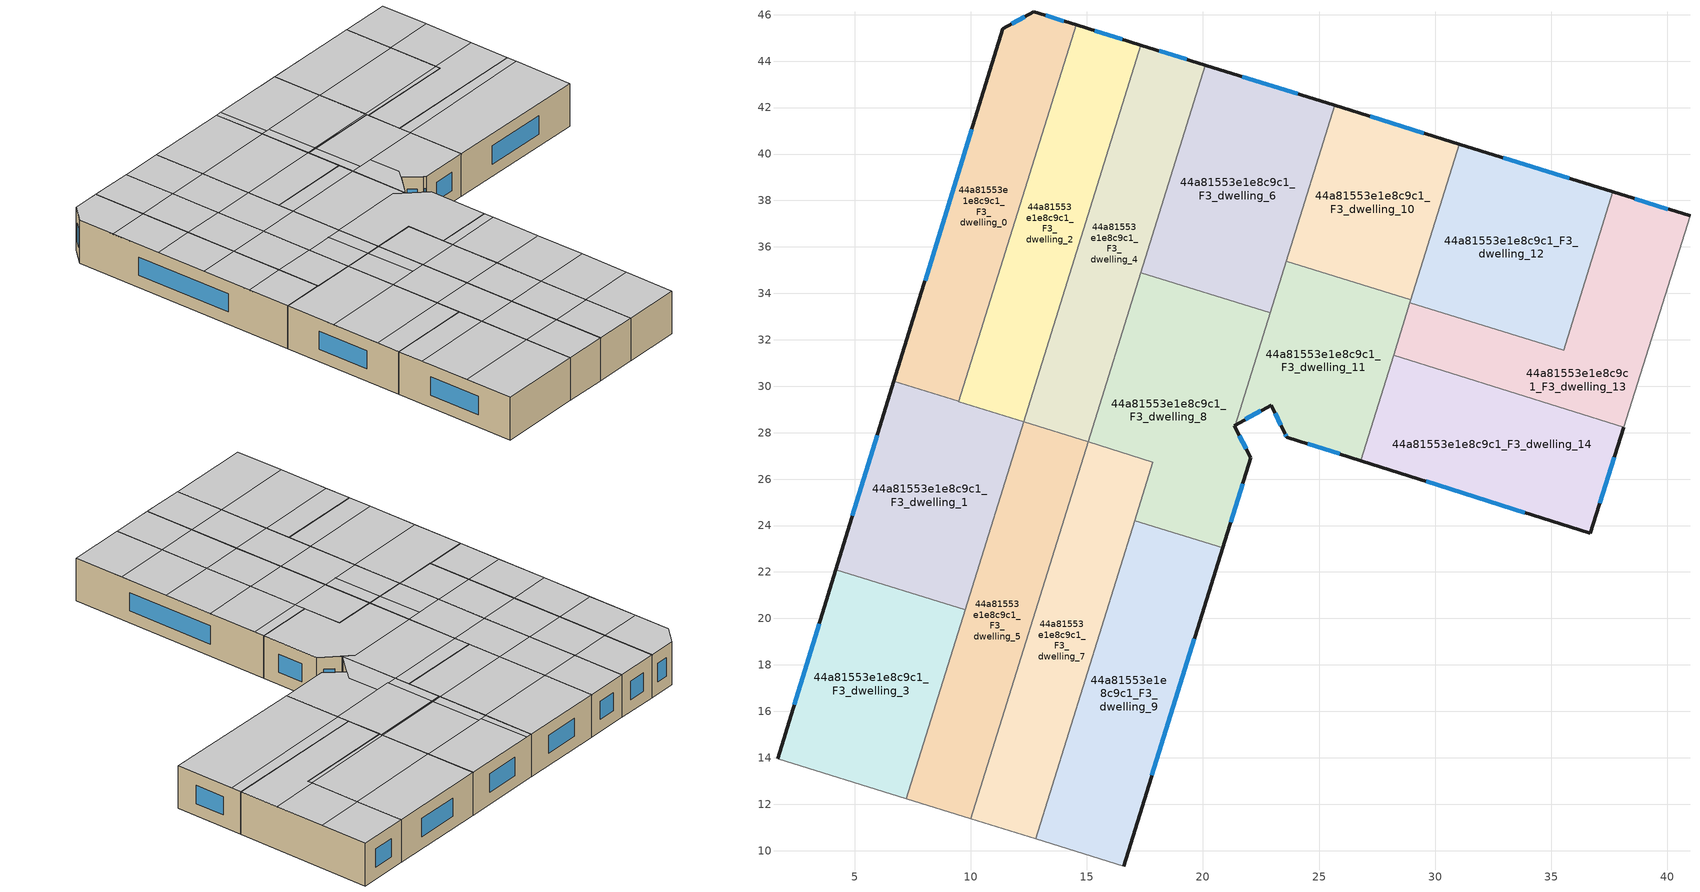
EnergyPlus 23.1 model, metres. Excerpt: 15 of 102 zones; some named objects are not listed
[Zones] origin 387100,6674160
44a81553e1e8c9c1_F3_dwelling_0
 floor to 44a81553e1e8c9c1_F2_dwelling_0 (EU_floor_Construction): 14.54,45.56 9.49,29.34 6.69,30.21 11.38,45.39 12.71,46.13 z9
 wall outside (EU_wall_Construction): 14.54,45.56 12.71,46.13 11.38,45.39 6.69,30.21 z9:12
 wall to 44a81553e1e8c9c1_F3_dwelling_1 (EU_wall_Construction): 6.69,30.21 9.49,29.34 z9:12
 wall to 44a81553e1e8c9c1_F3_dwelling_2 (EU_wall_Construction): 9.49,29.34 14.54,45.56 z9:12
 window (EU_Window_Construction): 14.02,45.72 13.23,45.97 / 10.04,41.06 8.03,34.55 / 12.33,45.92 11.76,45.6 z9.86:11.14
 ceiling to 44a81553e1e8c9c1_F4_dwelling_5 (EU_floor_Construction): 11.41,35.49 12.44,38.8 9.61,39.65 8.58,36.34 z12
 ceiling to 44a81553e1e8c9c1_F4_dwelling_3 (EU_floor_Construction): 12.44,38.8 13.47,42.11 10.63,42.96 9.61,39.65 z12
 ceiling to 44a81553e1e8c9c1_F4_dwelling_9 (EU_floor_Construction): 9.49,29.34 10.37,32.16 7.55,33 6.69,30.21 z12
 ceiling to 44a81553e1e8c9c1_F4_dwelling_7 (EU_floor_Construction): 10.37,32.16 11.41,35.49 8.58,36.34 7.55,33 z12
 ceiling to 44a81553e1e8c9c1_F4_dwelling_1 (EU_floor_Construction): 13.47,42.11 14.54,45.56 12.71,46.13 11.38,45.39 10.63,42.96 z12
44a81553e1e8c9c1_F3_dwelling_1
 floor to 44a81553e1e8c9c1_F2_dwelling_1 (EU_floor_Construction): 12.27,28.46 9.76,20.37 4.19,22.1 6.69,30.21 9.49,29.34 9.49,29.33 z9
 wall outside (EU_wall_Construction): 6.69,30.21 4.19,22.1 z9:12
 wall to 44a81553e1e8c9c1_F3_dwelling_2 (EU_wall_Construction): 12.27,28.46 9.49,29.33 9.49,29.34 z9:12
 wall to 44a81553e1e8c9c1_F3_dwelling_3 (EU_wall_Construction): 4.19,22.1 9.76,20.37 z9:12
 wall to 44a81553e1e8c9c1_F3_dwelling_5 (EU_wall_Construction): 9.76,20.37 12.27,28.46 z9:12
 window (EU_Window_Construction): 5.98,27.9 4.91,24.42 z9.86:11.14
 ceiling to 44a81553e1e8c9c1_F4_dwelling_9 (EU_floor_Construction): 11.25,25.19 12.27,28.46 9.49,29.33 9.49,29.34 6.69,30.21 5.66,26.87 z12
 ceiling to 44a81553e1e8c9c1_F4_dwelling_10 (EU_floor_Construction): 10.25,21.95 11.25,25.19 5.66,26.87 4.66,23.62 z12
 ceiling adiabatic (EU_roof_Construction): 9.76,20.37 10.25,21.95 4.66,23.62 4.19,22.1 z12
44a81553e1e8c9c1_F3_dwelling_10
 floor to 44a81553e1e8c9c1_F2_dwelling_10 (EU_floor_Construction): 31.04,40.43 28.95,33.72 23.59,35.39 25.67,42.1 z9
 wall outside (EU_wall_Construction): 31.04,40.43 25.67,42.1 z9:12
 wall to 44a81553e1e8c9c1_F3_dwelling_11 (EU_wall_Construction): 23.59,35.39 28.95,33.72 z9:12
 wall to 44a81553e1e8c9c1_F3_dwelling_12 (EU_wall_Construction): 28.95,33.72 31.04,40.43 z9:12
 wall to 44a81553e1e8c9c1_F3_dwelling_6 (EU_wall_Construction): 25.67,42.1 23.59,35.39 z9:12
 window (EU_Window_Construction): 29.51,40.9 27.21,41.62 z9.86:11.14
 ceiling to 44a81553e1e8c9c1_F4_dwelling_2 (EU_floor_Construction): 28.99,33.84 30.02,37.15 25.29,38.57 24.29,35.25 z12
 ceiling to 44a81553e1e8c9c1_F4_dwelling_0 (EU_floor_Construction): 30.02,37.15 31.04,40.43 26.06,41.97 25.06,38.64 z12
 ceiling to 44a81553e1e8c9c1_F4_dwelling_3 (EU_floor_Construction): 24.29,35.25 25.29,38.57 24.64,38.76 23.61,35.45 z12
 ceiling to 44a81553e1e8c9c1_F4_dwelling_1 (EU_floor_Construction): 25.06,38.64 26.06,41.97 25.67,42.1 24.64,38.76 z12
 ceiling to 44a81553e1e8c9c1_F4_dwelling_4 (EU_floor_Construction): 28.95,33.72 28.99,33.84 24.26,35.26 24.23,35.19 z12
 ceiling to 44a81553e1e8c9c1_F4_dwelling_5 (EU_floor_Construction): 24.23,35.19 24.26,35.26 23.61,35.45 23.59,35.39 z12
44a81553e1e8c9c1_F3_dwelling_11
 floor to 44a81553e1e8c9c1_F2_dwelling_11 (EU_floor_Construction): 28.95,33.72 26.8,26.79 23.61,27.81 23.53,27.98 22.94,29.19 21.39,28.33 23.59,35.39 z9
 wall outside (EU_wall_Construction): 21.39,28.33 22.94,29.19 23.53,27.98 23.61,27.81 26.8,26.79 z9:12
 wall to 44a81553e1e8c9c1_F3_dwelling_14 (EU_wall_Construction): 26.8,26.79 28.21,31.33 z9:12
 wall to 44a81553e1e8c9c1_F3_dwelling_8 (EU_wall_Construction): 22.89,33.16 21.39,28.33 z9:12
 wall to 44a81553e1e8c9c1_F3_dwelling_13 (EU_wall_Construction): 28.21,31.33 28.91,33.6 z9:12
 wall to 44a81553e1e8c9c1_F3_dwelling_6 (EU_wall_Construction): 23.59,35.39 22.89,33.16 z9:12
 wall to 44a81553e1e8c9c1_F3_dwelling_12 (EU_wall_Construction): 28.91,33.6 28.95,33.72 z9:12
 window (EU_Window_Construction): 24.52,27.52 25.89,27.08 / 23.55,27.93 23.59,27.86 / 23.11,28.84 23.36,28.33 / 21.83,28.57 22.5,28.94 z9.86:11.14
 ceiling adiabatic (EU_roof_Construction): 27.96,30.53 28.95,33.72 24.23,35.19 23.26,31.94 z12; 23.26,31.94 24.23,35.19 23.59,35.39 22.58,32.14 z12
 ceiling to 44a81553e1e8c9c1_F4_dwelling_6 (EU_floor_Construction): 26.8,26.8 27.96,30.53 24.21,31.65 23.58,29.55 22.94,29.19 23.53,27.98 23.61,27.81 z12
 ceiling to 44a81553e1e8c9c1_F4_dwelling_7 (EU_floor_Construction): 23.58,29.55 24.21,31.65 22.58,32.14 21.39,28.33 z12
44a81553e1e8c9c1_F3_dwelling_12
 floor to 44a81553e1e8c9c1_F2_dwelling_12 (EU_floor_Construction): 37.66,38.37 35.53,31.54 28.91,33.6 31.04,40.43 z9
 wall outside (EU_wall_Construction): 37.66,38.37 31.04,40.43 z9:12
 wall to 44a81553e1e8c9c1_F3_dwelling_13 (EU_wall_Construction): 28.91,33.6 35.53,31.54 37.66,38.37 z9:12
 window (EU_Window_Construction): 35.77,38.96 32.93,39.84 z9.86:11.14
 ceiling to 44a81553e1e8c9c1_F4_dwelling_0 (EU_floor_Construction): 36.66,35.16 37.66,38.37 31.04,40.43 30.02,37.15 z12
 ceiling to 44a81553e1e8c9c1_F4_dwelling_2 (EU_floor_Construction): 35.63,31.85 36.66,35.16 30.02,37.15 28.99,33.84 z12
 ceiling to 44a81553e1e8c9c1_F4_dwelling_4 (EU_floor_Construction): 35.53,31.54 35.63,31.85 28.99,33.84 28.91,33.6 z12
44a81553e1e8c9c1_F3_dwelling_13
 floor to 44a81553e1e8c9c1_F2_dwelling_13 (EU_floor_Construction): 40.97,37.34 38.12,28.24 28.21,31.33 28.91,33.6 35.53,31.54 37.66,38.37 z9
 wall outside (EU_wall_Construction): 40.97,37.34 37.66,38.37 z9:12
 wall adiabatic (EU_wall_Construction): 38.12,28.24 40.97,37.34 z9:12
 wall to 44a81553e1e8c9c1_F3_dwelling_14 (EU_wall_Construction): 28.21,31.33 38.12,28.24 z9:12
 window (EU_Window_Construction): 40.03,37.63 38.6,38.07 z9.86:11.14
 ceiling to 44a81553e1e8c9c1_F4_dwelling_4 (EU_floor_Construction): 38.12,28.24 38.94,30.86 35.63,31.85 35.53,31.54 28.91,33.6 28.21,31.33 z12
 ceiling to 44a81553e1e8c9c1_F4_dwelling_2 (EU_floor_Construction): 38.94,30.86 39.98,34.17 36.66,35.16 35.63,31.85 z12
 ceiling to 44a81553e1e8c9c1_F4_dwelling_0 (EU_floor_Construction): 39.98,34.17 40.97,37.34 37.66,38.37 36.66,35.16 z12
44a81553e1e8c9c1_F3_dwelling_14
 floor to 44a81553e1e8c9c1_F2_dwelling_14 (EU_floor_Construction): 38.12,28.24 36.68,23.66 26.8,26.79 28.21,31.33 z9
 wall outside (EU_wall_Construction): 26.8,26.79 36.68,23.66 38.12,28.24 z9:12
 window (EU_Window_Construction): 37.1,24.97 37.71,26.93 / 29.62,25.9 33.86,24.55 z9.86:11.14
 ceiling to 44a81553e1e8c9c1_F4_dwelling_6 (EU_floor_Construction): 36.68,23.66 37.91,27.55 27.96,30.53 26.8,26.8 z12
 ceiling to 44a81553e1e8c9c1_F4_dwelling_4 (EU_floor_Construction): 37.91,27.55 38.12,28.24 28.21,31.33 27.96,30.53 z12
44a81553e1e8c9c1_F3_dwelling_2
 floor to 44a81553e1e8c9c1_F2_dwelling_2 (EU_floor_Construction): 17.32,44.69 12.27,28.46 9.49,29.33 14.54,45.56 z9
 wall outside (EU_wall_Construction): 17.32,44.69 14.54,45.56 z9:12
 wall to 44a81553e1e8c9c1_F3_dwelling_4 (EU_wall_Construction): 12.27,28.46 17.32,44.69 z9:12
 window (EU_Window_Construction): 16.53,44.94 15.33,45.31 z9.86:11.14
 ceiling to 44a81553e1e8c9c1_F4_dwelling_5 (EU_floor_Construction): 14.2,34.65 15.23,37.97 12.44,38.8 11.41,35.49 z12
 ceiling to 44a81553e1e8c9c1_F4_dwelling_9 (EU_floor_Construction): 12.27,28.46 13.16,31.32 10.37,32.16 9.49,29.33 z12
 ceiling to 44a81553e1e8c9c1_F4_dwelling_3 (EU_floor_Construction): 15.23,37.97 16.26,41.27 13.47,42.11 12.44,38.8 z12
 ceiling adiabatic (EU_roof_Construction): 16.26,41.27 17.32,44.69 14.54,45.56 13.47,42.11 z12
 ceiling to 44a81553e1e8c9c1_F4_dwelling_7 (EU_floor_Construction): 13.16,31.32 14.2,34.65 11.41,35.49 10.37,32.16 z12
44a81553e1e8c9c1_F3_dwelling_3
 floor to 44a81553e1e8c9c1_F2_dwelling_3 (EU_floor_Construction): 9.76,20.37 7.23,12.24 1.68,13.96 4.19,22.1 z9
 wall outside (EU_wall_Construction): 4.19,22.1 1.68,13.96 z9:12
 wall adiabatic (EU_wall_Construction): 1.68,13.96 7.23,12.24 z9:12
 wall to 44a81553e1e8c9c1_F3_dwelling_5 (EU_wall_Construction): 7.23,12.24 9.75,20.37 z9:12
 window (EU_Window_Construction): 3.47,19.77 2.4,16.29 z9.86:11.14
 ceiling to 44a81553e1e8c9c1_F4_dwelling_12 (EU_floor_Construction): 8.23,15.46 9.24,18.71 3.66,20.38 2.66,17.13 z12
 ceiling adiabatic (EU_roof_Construction): 7.23,12.24 8.23,15.46 2.66,17.13 1.68,13.96 z12; 9.24,18.71 9.76,20.37 4.19,22.1 3.66,20.38 z12
44a81553e1e8c9c1_F3_dwelling_4
 floor to 44a81553e1e8c9c1_F2_dwelling_4 (EU_floor_Construction): 20.11,43.83 15.06,27.6 12.27,28.46 17.32,44.69 z9
 wall outside (EU_wall_Construction): 20.11,43.83 17.32,44.69 z9:12
 wall to 44a81553e1e8c9c1_F3_dwelling_5 (EU_wall_Construction): 12.27,28.46 15.06,27.6 z9:12
 wall to 44a81553e1e8c9c1_F3_dwelling_6 (EU_wall_Construction): 17.33,34.89 20.11,43.83 z9:12
 wall to 44a81553e1e8c9c1_F3_dwelling_8 (EU_wall_Construction): 15.06,27.6 17.32,34.89 z9:12
 window (EU_Window_Construction): 19.31,44.08 18.12,44.45 z9.86:11.14
 ceiling to 44a81553e1e8c9c1_F4_dwelling_1 (EU_floor_Construction): 19.05,40.44 20.11,43.83 17.32,44.69 16.26,41.27 z12
 ceiling to 44a81553e1e8c9c1_F4_dwelling_7 (EU_floor_Construction): 15.96,30.49 16.99,33.82 14.2,34.65 13.16,31.32 z12
 ceiling to 44a81553e1e8c9c1_F4_dwelling_9 (EU_floor_Construction): 14.08,27.9 14.95,30.79 13.16,31.32 12.27,28.46 z12
 ceiling to 44a81553e1e8c9c1_F4_dwelling_3 (EU_floor_Construction): 18.02,37.13 19.05,40.44 16.26,41.27 15.23,37.96 z12
 ceiling to 44a81553e1e8c9c1_F4_dwelling_8 (EU_floor_Construction): 15.06,27.6 15.96,30.49 14.95,30.79 14.08,27.9 z12
 ceiling to 44a81553e1e8c9c1_F4_dwelling_5 (EU_floor_Construction): 16.99,33.82 18.02,37.13 15.23,37.97 14.2,34.65 z12
44a81553e1e8c9c1_F3_dwelling_5
 floor to 44a81553e1e8c9c1_F2_dwelling_5 (EU_floor_Construction): 15.06,27.6 10.01,11.37 7.23,12.24 12.27,28.46 z9
 wall to 44a81553e1e8c9c1_F3_dwelling_7 (EU_wall_Construction): 10.01,11.37 15.06,27.6 z9:12
 wall adiabatic (EU_wall_Construction): 7.23,12.24 10.01,11.37 z9:12
 ceiling to 44a81553e1e8c9c1_F4_dwelling_11 (EU_floor_Construction): 12.03,17.87 13.04,21.11 10.25,21.95 9.24,18.71 z12
 ceiling to 44a81553e1e8c9c1_F4_dwelling_12 (EU_floor_Construction): 11.02,14.63 12.03,17.87 9.24,18.71 8.23,15.46 z12
 ceiling to 44a81553e1e8c9c1_F4_dwelling_10 (EU_floor_Construction): 13.04,21.11 14.05,24.35 11.25,25.19 10.25,21.95 z12
 ceiling adiabatic (EU_roof_Construction): 10.01,11.37 11.02,14.63 8.23,15.46 7.23,12.24 z12
 ceiling to 44a81553e1e8c9c1_F4_dwelling_9 (EU_floor_Construction): 13.11,24.63 14.08,27.9 12.27,28.46 11.25,25.19 z12
 ceiling to 44a81553e1e8c9c1_F4_dwelling_8 (EU_floor_Construction): 14.05,24.35 15.06,27.6 14.08,27.9 13.11,24.63 z12
44a81553e1e8c9c1_F3_dwelling_6
 floor to 44a81553e1e8c9c1_F2_dwelling_6 (EU_floor_Construction): 25.67,42.1 22.89,33.16 17.33,34.89 20.11,43.83 z9
 wall outside (EU_wall_Construction): 25.67,42.1 20.11,43.83 z9:12
 wall to 44a81553e1e8c9c1_F3_dwelling_8 (EU_wall_Construction): 17.33,34.89 22.89,33.16 z9:12
 window (EU_Window_Construction): 24.08,42.59 21.7,43.33 z9.86:11.14
 ceiling to 44a81553e1e8c9c1_F4_dwelling_1 (EU_floor_Construction): 24.64,38.76 25.67,42.1 20.11,43.83 19.05,40.44 z12
 ceiling to 44a81553e1e8c9c1_F4_dwelling_3 (EU_floor_Construction): 23.61,35.45 24.64,38.76 19.05,40.44 18.02,37.13 z12
 ceiling adiabatic (EU_roof_Construction): 22.89,33.16 23.61,35.45 18.02,37.13 17.33,34.89 z12
44a81553e1e8c9c1_F3_dwelling_7
 floor to 44a81553e1e8c9c1_F2_dwelling_7 (EU_floor_Construction): 17.84,26.73 12.79,10.5 10.01,11.37 15.06,27.6 z9
 wall to 44a81553e1e8c9c1_F3_dwelling_8 (EU_wall_Construction): 17.06,24.22 17.84,26.73 15.06,27.6 z9:12
 wall adiabatic (EU_wall_Construction): 10.01,11.37 12.79,10.5 z9:12
 wall to 44a81553e1e8c9c1_F3_dwelling_9 (EU_wall_Construction): 12.79,10.5 17.06,24.22 z9:12
 ceiling to 44a81553e1e8c9c1_F4_dwelling_12 (EU_floor_Construction): 13.81,13.79 14.82,17.03 12.03,17.87 11.02,14.63 z12
 ceiling to 44a81553e1e8c9c1_F4_dwelling_11 (EU_floor_Construction): 14.82,17.03 15.83,20.28 13.04,21.11 12.03,17.87 z12
 ceiling adiabatic (EU_roof_Construction): 12.79,10.5 13.81,13.79 11.02,14.63 10.01,11.37 z12
 ceiling to 44a81553e1e8c9c1_F4_dwelling_8 (EU_floor_Construction): 16.84,23.51 17.84,26.73 15.06,27.6 14.05,24.35 z12
 ceiling to 44a81553e1e8c9c1_F4_dwelling_10 (EU_floor_Construction): 15.83,20.28 16.84,23.51 14.05,24.35 13.04,21.11 z12
44a81553e1e8c9c1_F3_dwelling_8
 floor to 44a81553e1e8c9c1_F2_dwelling_8 (EU_floor_Construction): 22.89,33.16 21.39,28.33 21.34,28.3 21.37,28.25 22.07,26.91 20.86,23.04 17.06,24.22 17.84,26.73 15.06,27.6 17.33,34.89 z9
 wall outside (EU_wall_Construction): 20.86,23.04 22.07,26.91 21.37,28.25 21.34,28.3 21.39,28.33 z9:12
 wall to 44a81553e1e8c9c1_F3_dwelling_9 (EU_wall_Construction): 17.06,24.22 20.86,23.04 z9:12
 window (EU_Window_Construction): 21.87,27.3 21.57,27.87 / 21.2,24.14 21.72,25.8 z9.86:11.14
 ceiling to 44a81553e1e8c9c1_F4_dwelling_8 (EU_floor_Construction): 20.86,23.04 22.07,26.91 20.99,28.98 15.96,30.49 15.06,27.6 17.84,26.73 17.06,24.22 z12
 ceiling to 44a81553e1e8c9c1_F4_dwelling_7 (EU_floor_Construction): 21.39,28.33 22.58,32.14 16.99,33.82 15.96,30.49 20.99,28.98 21.34,28.3 z12
 ceiling adiabatic (EU_roof_Construction): 22.58,32.14 22.89,33.16 17.33,34.89 16.99,33.82 z12
44a81553e1e8c9c1_F3_dwelling_9
 floor to 44a81553e1e8c9c1_F2_dwelling_9 (EU_floor_Construction): 20.86,23.04 16.59,9.33 12.79,10.5 17.06,24.22 z9
 wall outside (EU_wall_Construction): 16.59,9.33 20.86,23.04 z9:12
 wall adiabatic (EU_wall_Construction): 12.79,10.5 16.59,9.33 z9:12
 window (EU_Window_Construction): 17.81,13.24 19.64,19.12 z9.86:11.14
 ceiling to 44a81553e1e8c9c1_F4_dwelling_10 (EU_floor_Construction): 19.64,19.13 20.65,22.37 16.84,23.52 15.83,20.28 z12
 ceiling to 44a81553e1e8c9c1_F4_dwelling_8 (EU_floor_Construction): 20.65,22.37 20.86,23.04 17.06,24.22 16.84,23.52 z12
 ceiling to 44a81553e1e8c9c1_F4_dwelling_13 (EU_floor_Construction): 16.59,9.33 17.62,12.65 13.81,13.79 12.79,10.5 z12
 ceiling to 44a81553e1e8c9c1_F4_dwelling_12 (EU_floor_Construction): 17.62,12.65 18.63,15.89 14.82,17.03 13.81,13.79 z12
 ceiling to 44a81553e1e8c9c1_F4_dwelling_11 (EU_floor_Construction): 18.63,15.89 19.64,19.13 15.83,20.28 14.82,17.03 z12
[Building]
EU S2 Campaign: North Axis=0; Terrain=City; Solar Distribution=FullExterior
[Site:Location]
Helsinki-Vantaa.AP: Latitude=60.317; Longitude=24.963; Time Zone=2; Elevation=54.6
[SizingPeriod:WeatherFileDays]
AnnualSizingPeriod: Begin Month=1; Begin Day of Month=1; End Month=12; End Day of Month=31; Day of Week for Start Day=Monday; Use Weather File Daylight Saving Period=No; Use Weather File Rain and Snow Indicators=No
[MATERIAL]
EU_InternalMass_Material: Roughness=MediumRough; Thickness=0.1; Conductivity=1; Density=1800; Specific Heat=900; Thermal Absorptance=0.9; Solar Absorptance=0.7; Visible Absorptance=0.7
[MATERIAL:NOMASS] Roughness=MediumRough; Thermal Absorptance=0.9; Solar Absorptance=0.7; Visible Absorptance=0.7
Name | Thermal Resistance
EU_wall_NoMass | 1.10183
EU_roof_NoMass; EU_floor_NoMass | 1.70606
[WINDOWMATERIAL:SIMPLEGLAZINGSYSTEM]
EU_Window_SimpleGlazing: UFactor=3.11035; Solar Heat Gain Coefficient=0.8; Visible Transmittance=0.8
[CONSTRUCTION]
EU_wall_Construction: EU_wall_NoMass
EU_roof_Construction: EU_roof_NoMass
EU_floor_Construction: EU_floor_NoMass
EU_Window_Construction: EU_Window_SimpleGlazing
EU_InternalMass_Construction: EU_InternalMass_Material
[ZONE] Type=1; Multiplier=1; Ceiling Height=autocalculate; Floor Area=autocalculate; Part of Total Floor Area=Yes
Name | Volume
44a81553e1e8c9c1_F3_dwelling_0 | 148.672
44a81553e1e8c9c1_F3_dwelling_1 | 148.637
44a81553e1e8c9c1_F3_dwelling_10 | 118.43
44a81553e1e8c9c1_F3_dwelling_11 | 118.449
44a81553e1e8c9c1_F3_dwelling_12 | 148.599
44a81553e1e8c9c1_F3_dwelling_13 | 148.63
44a81553e1e8c9c1_F3_dwelling_14 | 148.644
44a81553e1e8c9c1_F3_dwelling_2 | 148.61
44a81553e1e8c9c1_F3_dwelling_3 | 148.641
44a81553e1e8c9c1_F3_dwelling_4 | 148.647
44a81553e1e8c9c1_F3_dwelling_5 | 148.625
44a81553e1e8c9c1_F3_dwelling_6 | 163.723
44a81553e1e8c9c1_F3_dwelling_7 | 148.636
44a81553e1e8c9c1_F3_dwelling_8 | 171.266
44a81553e1e8c9c1_F3_dwelling_9 | 171.25
[INTERNALMASS] Construction=EU_InternalMass_Construction
Name | Zone or ZoneList | Surface Area
44a81553e1e8c9c1_F3_dwelling_0_EU_InternalMass | 44a81553e1e8c9c1_F3_dwelling_0 | 49.5572
44a81553e1e8c9c1_F3_dwelling_1_EU_InternalMass | 44a81553e1e8c9c1_F3_dwelling_1 | 49.5457
44a81553e1e8c9c1_F3_dwelling_2_EU_InternalMass | 44a81553e1e8c9c1_F3_dwelling_2 | 49.5371
44a81553e1e8c9c1_F3_dwelling_3_EU_InternalMass | 44a81553e1e8c9c1_F3_dwelling_3 | 49.5489
44a81553e1e8c9c1_F3_dwelling_4_EU_InternalMass | 44a81553e1e8c9c1_F3_dwelling_4 | 49.5517
44a81553e1e8c9c1_F3_dwelling_5_EU_InternalMass | 44a81553e1e8c9c1_F3_dwelling_5 | 49.5417
44a81553e1e8c9c1_F3_dwelling_6_EU_InternalMass | 44a81553e1e8c9c1_F3_dwelling_6 | 54.5743
44a81553e1e8c9c1_F3_dwelling_7_EU_InternalMass | 44a81553e1e8c9c1_F3_dwelling_7 | 49.5454
44a81553e1e8c9c1_F3_dwelling_8_EU_InternalMass | 44a81553e1e8c9c1_F3_dwelling_8 | 57.0887
44a81553e1e8c9c1_F3_dwelling_9_EU_InternalMass | 44a81553e1e8c9c1_F3_dwelling_9 | 57.084
44a81553e1e8c9c1_F3_dwelling_10_EU_InternalMass | 44a81553e1e8c9c1_F3_dwelling_10 | 39.4773
44a81553e1e8c9c1_F3_dwelling_11_EU_InternalMass | 44a81553e1e8c9c1_F3_dwelling_11 | 39.4828
44a81553e1e8c9c1_F3_dwelling_12_EU_InternalMass | 44a81553e1e8c9c1_F3_dwelling_12 | 49.5329
44a81553e1e8c9c1_F3_dwelling_13_EU_InternalMass | 44a81553e1e8c9c1_F3_dwelling_13 | 49.5433
44a81553e1e8c9c1_F3_dwelling_14_EU_InternalMass | 44a81553e1e8c9c1_F3_dwelling_14 | 49.5452
[OTHEREQUIPMENT] Fuel Type=Electricity; Design Level Calculation Method=Watts/Area; Power per Zone Floor Area=1; Fraction Latent=0; Fraction Radiant=0; Fraction Lost=0; Carbon Dioxide Generation Rate=0; EndUse Subcategory=EU_Step8_InternalGains
Name | Zone or ZoneList or Space or SpaceList | Schedule
EU_Step8_InternalGain_44a81553e1e8c9c1_F3_dwelling_0_f000 | 44a81553e1e8c9c1_F3_dwelling_0 | EU_Step8_GainSchedule_44a81553e1e8c9c1_F3_dwelling_0_f000
EU_Step8_InternalGain_44a81553e1e8c9c1_F3_dwelling_1_f000 | 44a81553e1e8c9c1_F3_dwelling_1 | EU_Step8_GainSchedule_44a81553e1e8c9c1_F3_dwelling_1_f000
EU_Step8_InternalGain_44a81553e1e8c9c1_F3_dwelling_2_f000 | 44a81553e1e8c9c1_F3_dwelling_2 | EU_Step8_GainSchedule_44a81553e1e8c9c1_F3_dwelling_2_f000
EU_Step8_InternalGain_44a81553e1e8c9c1_F3_dwelling_3_f000 | 44a81553e1e8c9c1_F3_dwelling_3 | EU_Step8_GainSchedule_44a81553e1e8c9c1_F3_dwelling_3_f000
EU_Step8_InternalGain_44a81553e1e8c9c1_F3_dwelling_4_f000 | 44a81553e1e8c9c1_F3_dwelling_4 | EU_Step8_GainSchedule_44a81553e1e8c9c1_F3_dwelling_4_f000
EU_Step8_InternalGain_44a81553e1e8c9c1_F3_dwelling_5_f000 | 44a81553e1e8c9c1_F3_dwelling_5 | EU_Step8_GainSchedule_44a81553e1e8c9c1_F3_dwelling_5_f000
EU_Step8_InternalGain_44a81553e1e8c9c1_F3_dwelling_6_f000 | 44a81553e1e8c9c1_F3_dwelling_6 | EU_Step8_GainSchedule_44a81553e1e8c9c1_F3_dwelling_6_f000
EU_Step8_InternalGain_44a81553e1e8c9c1_F3_dwelling_7_f000 | 44a81553e1e8c9c1_F3_dwelling_7 | EU_Step8_GainSchedule_44a81553e1e8c9c1_F3_dwelling_7_f000
EU_Step8_InternalGain_44a81553e1e8c9c1_F3_dwelling_8_f000 | 44a81553e1e8c9c1_F3_dwelling_8 | EU_Step8_GainSchedule_44a81553e1e8c9c1_F3_dwelling_8_f000
EU_Step8_InternalGain_44a81553e1e8c9c1_F3_dwelling_9_f000 | 44a81553e1e8c9c1_F3_dwelling_9 | EU_Step8_GainSchedule_44a81553e1e8c9c1_F3_dwelling_9_f000
EU_Step8_InternalGain_44a81553e1e8c9c1_F3_dwelling_10_f000 | 44a81553e1e8c9c1_F3_dwelling_10 | EU_Step8_GainSchedule_44a81553e1e8c9c1_F3_dwelling_10_f000
EU_Step8_InternalGain_44a81553e1e8c9c1_F3_dwelling_11_f000 | 44a81553e1e8c9c1_F3_dwelling_11 | EU_Step8_GainSchedule_44a81553e1e8c9c1_F3_dwelling_11_f000
EU_Step8_InternalGain_44a81553e1e8c9c1_F3_dwelling_12_f000 | 44a81553e1e8c9c1_F3_dwelling_12 | EU_Step8_GainSchedule_44a81553e1e8c9c1_F3_dwelling_12_f000
EU_Step8_InternalGain_44a81553e1e8c9c1_F3_dwelling_13_f000 | 44a81553e1e8c9c1_F3_dwelling_13 | EU_Step8_GainSchedule_44a81553e1e8c9c1_F3_dwelling_13_f000
EU_Step8_InternalGain_44a81553e1e8c9c1_F3_dwelling_14_f000 | 44a81553e1e8c9c1_F3_dwelling_14 | EU_Step8_GainSchedule_44a81553e1e8c9c1_F3_dwelling_14_f000
[ZONEVENTILATION:DESIGNFLOWRATE] Schedule=EU_AlwaysOn; Design Flow Rate Calculation Method=AirChanges/Hour; Air Changes per Hour=0.756316; Ventilation Type=Natural; Fan Pressure Rise=0; Fan Total Efficiency=1; Constant Term Coefficient=1; Temperature Term Coefficient=0; Velocity Term Coefficient=0; Velocity Squared Term Coefficient=0; Minimum Indoor Temperature=-100; Maximum Indoor Temperature=100; Delta Temperature=-100; Minimum Outdoor Temperature=-100; Maximum Outdoor Temperature=100; Maximum Wind Speed=40
Name | Zone or ZoneList or Space or SpaceList
EU_ConstantAir_44a81553e1e8c9c1_F3_dwelling_0 | 44a81553e1e8c9c1_F3_dwelling_0
EU_ConstantAir_44a81553e1e8c9c1_F3_dwelling_1 | 44a81553e1e8c9c1_F3_dwelling_1
EU_ConstantAir_44a81553e1e8c9c1_F3_dwelling_2 | 44a81553e1e8c9c1_F3_dwelling_2
EU_ConstantAir_44a81553e1e8c9c1_F3_dwelling_3 | 44a81553e1e8c9c1_F3_dwelling_3
EU_ConstantAir_44a81553e1e8c9c1_F3_dwelling_4 | 44a81553e1e8c9c1_F3_dwelling_4
EU_ConstantAir_44a81553e1e8c9c1_F3_dwelling_5 | 44a81553e1e8c9c1_F3_dwelling_5
EU_ConstantAir_44a81553e1e8c9c1_F3_dwelling_6 | 44a81553e1e8c9c1_F3_dwelling_6
EU_ConstantAir_44a81553e1e8c9c1_F3_dwelling_7 | 44a81553e1e8c9c1_F3_dwelling_7
EU_ConstantAir_44a81553e1e8c9c1_F3_dwelling_8 | 44a81553e1e8c9c1_F3_dwelling_8
EU_ConstantAir_44a81553e1e8c9c1_F3_dwelling_9 | 44a81553e1e8c9c1_F3_dwelling_9
EU_ConstantAir_44a81553e1e8c9c1_F3_dwelling_10 | 44a81553e1e8c9c1_F3_dwelling_10
EU_ConstantAir_44a81553e1e8c9c1_F3_dwelling_11 | 44a81553e1e8c9c1_F3_dwelling_11
EU_ConstantAir_44a81553e1e8c9c1_F3_dwelling_12 | 44a81553e1e8c9c1_F3_dwelling_12
EU_ConstantAir_44a81553e1e8c9c1_F3_dwelling_13 | 44a81553e1e8c9c1_F3_dwelling_13
EU_ConstantAir_44a81553e1e8c9c1_F3_dwelling_14 | 44a81553e1e8c9c1_F3_dwelling_14
[HVACTEMPLATE:ZONE:IDEALLOADSAIRSYSTEM] System Availability Schedule=EU_AlwaysOn; Maximum Heating Supply Air Temperature=50; Minimum Cooling Supply Air Temperature=13; Maximum Heating Supply Air Humidity Ratio=0.0156; Minimum Cooling Supply Air Humidity Ratio=0.0077; Heating Limit=NoLimit; Cooling Limit=NoLimit; Heating Availability Schedule=EU_AlwaysOn; Cooling Availability Schedule=EU_CoolingOff; Dehumidification Control Type=ConstantSensibleHeatRatio; Cooling Sensible Heat Ratio=0.7; Dehumidification Setpoint=60; Humidification Control Type=None; Humidification Setpoint=30; Outdoor Air Method=None; Outdoor Air Flow Rate per Person=0.00944; Outdoor Air Flow Rate per Zone Floor Area=0; Outdoor Air Flow Rate per Zone=0; Demand Controlled Ventilation Type=None; Outdoor Air Economizer Type=NoEconomizer; Heat Recovery Type=None; Sensible Heat Recovery Effectiveness=0.7; Latent Heat Recovery Effectiveness=0.65
Name | Template Thermostat
44a81553e1e8c9c1_F3_dwelling_0 | EU_HeatOnly_44a81553e1e8c9c1_F3_dwelling_0
44a81553e1e8c9c1_F3_dwelling_1 | EU_HeatOnly_44a81553e1e8c9c1_F3_dwelling_1
44a81553e1e8c9c1_F3_dwelling_2 | EU_HeatOnly_44a81553e1e8c9c1_F3_dwelling_2
44a81553e1e8c9c1_F3_dwelling_3 | EU_HeatOnly_44a81553e1e8c9c1_F3_dwelling_3
44a81553e1e8c9c1_F3_dwelling_4 | EU_HeatOnly_44a81553e1e8c9c1_F3_dwelling_4
44a81553e1e8c9c1_F3_dwelling_5 | EU_HeatOnly_44a81553e1e8c9c1_F3_dwelling_5
44a81553e1e8c9c1_F3_dwelling_6 | EU_HeatOnly_44a81553e1e8c9c1_F3_dwelling_6
44a81553e1e8c9c1_F3_dwelling_7 | EU_HeatOnly_44a81553e1e8c9c1_F3_dwelling_7
44a81553e1e8c9c1_F3_dwelling_8 | EU_HeatOnly_44a81553e1e8c9c1_F3_dwelling_8
44a81553e1e8c9c1_F3_dwelling_9 | EU_HeatOnly_44a81553e1e8c9c1_F3_dwelling_9
44a81553e1e8c9c1_F3_dwelling_10 | EU_HeatOnly_44a81553e1e8c9c1_F3_dwelling_10
44a81553e1e8c9c1_F3_dwelling_11 | EU_HeatOnly_44a81553e1e8c9c1_F3_dwelling_11
44a81553e1e8c9c1_F3_dwelling_12 | EU_HeatOnly_44a81553e1e8c9c1_F3_dwelling_12
44a81553e1e8c9c1_F3_dwelling_13 | EU_HeatOnly_44a81553e1e8c9c1_F3_dwelling_13
44a81553e1e8c9c1_F3_dwelling_14 | EU_HeatOnly_44a81553e1e8c9c1_F3_dwelling_14
[SIZING:ZONE] Zone Cooling Design Supply Air Temperature Input Method=SupplyAirTemperature; Zone Cooling Design Supply Air Temperature=13; Zone Heating Design Supply Air Temperature Input Method=SupplyAirTemperature; Zone Heating Design Supply Air Temperature=50; Zone Cooling Design Supply Air Humidity Ratio=0.008; Zone Heating Design Supply Air Humidity Ratio=0.008; Cooling Design Air Flow Method=DesignDay; Cooling Design Air Flow Rate=0; Cooling Minimum Air Flow per Zone Floor Area=0.000762; Cooling Minimum Air Flow=0; Cooling Minimum Air Flow Fraction=0.2; Heating Design Air Flow Method=DesignDay; Heating Design Air Flow Rate=0; Heating Maximum Air Flow per Zone Floor Area=0.002032; Heating Maximum Air Flow=0.141576; Heating Maximum Air Flow Fraction=0.3; Account for Dedicated Outdoor Air System=No; Dedicated Outdoor Air System Control Strategy=NeutralSupplyAir; Dedicated Outdoor Air Low Setpoint Temperature for Design=autosize; Dedicated Outdoor Air High Setpoint Temperature for Design=autosize; Zone Load Sizing Method=Sensible Load Only No Latent Load; Zone Latent Cooling Design Supply Air Humidity Ratio Input Method=HumidityRatioDifference; Zone Cooling Design Supply Air Humidity Ratio Difference=0.005; Zone Latent Heating Design Supply Air Humidity Ratio Input Method=HumidityRatioDifference; Zone Humidification Design Supply Air Humidity Ratio Difference=0.005
44a81553e1e8c9c1_F3_dwelling_0; 44a81553e1e8c9c1_F3_dwelling_1; 44a81553e1e8c9c1_F3_dwelling_2; 44a81553e1e8c9c1_F3_dwelling_3; 44a81553e1e8c9c1_F3_dwelling_4; 44a81553e1e8c9c1_F3_dwelling_5; 44a81553e1e8c9c1_F3_dwelling_6; 44a81553e1e8c9c1_F3_dwelling_7; 44a81553e1e8c9c1_F3_dwelling_8; 44a81553e1e8c9c1_F3_dwelling_9; 44a81553e1e8c9c1_F3_dwelling_10; 44a81553e1e8c9c1_F3_dwelling_11; 44a81553e1e8c9c1_F3_dwelling_12; 44a81553e1e8c9c1_F3_dwelling_13; 44a81553e1e8c9c1_F3_dwelling_14
[SCHEDULE:CONSTANT]
Name | Hourly Value
EU_AlwaysOn | 1
EU_CoolingOff | 0
[SCHEDULE:FILE] Column Number=1; Rows to Skip at Top=0; Number of Hours of Data=8760; Column Separator=Comma; Interpolate to Timestep=No; Minutes per Item=60; Adjust Schedule for Daylight Savings=Yes
Name | File
EU_Step8_GainSchedule_44a81553e1e8c9c1_F3_dwelling_0_f000 | ../../schedules/44a81553e1e8c9c1/44a81553e1e8c9c1_F3_dwelling_0_f000_gain.csv
EU_Step8_GainSchedule_44a81553e1e8c9c1_F3_dwelling_1_f000 | ../../schedules/44a81553e1e8c9c1/44a81553e1e8c9c1_F3_dwelling_1_f000_gain.csv
EU_Step8_GainSchedule_44a81553e1e8c9c1_F3_dwelling_2_f000 | ../../schedules/44a81553e1e8c9c1/44a81553e1e8c9c1_F3_dwelling_2_f000_gain.csv
EU_Step8_GainSchedule_44a81553e1e8c9c1_F3_dwelling_3_f000 | ../../schedules/44a81553e1e8c9c1/44a81553e1e8c9c1_F3_dwelling_3_f000_gain.csv
EU_Step8_GainSchedule_44a81553e1e8c9c1_F3_dwelling_4_f000 | ../../schedules/44a81553e1e8c9c1/44a81553e1e8c9c1_F3_dwelling_4_f000_gain.csv
EU_Step8_GainSchedule_44a81553e1e8c9c1_F3_dwelling_5_f000 | ../../schedules/44a81553e1e8c9c1/44a81553e1e8c9c1_F3_dwelling_5_f000_gain.csv
EU_Step8_GainSchedule_44a81553e1e8c9c1_F3_dwelling_6_f000 | ../../schedules/44a81553e1e8c9c1/44a81553e1e8c9c1_F3_dwelling_6_f000_gain.csv
EU_Step8_GainSchedule_44a81553e1e8c9c1_F3_dwelling_7_f000 | ../../schedules/44a81553e1e8c9c1/44a81553e1e8c9c1_F3_dwelling_7_f000_gain.csv
EU_Step8_GainSchedule_44a81553e1e8c9c1_F3_dwelling_8_f000 | ../../schedules/44a81553e1e8c9c1/44a81553e1e8c9c1_F3_dwelling_8_f000_gain.csv
EU_Step8_GainSchedule_44a81553e1e8c9c1_F3_dwelling_9_f000 | ../../schedules/44a81553e1e8c9c1/44a81553e1e8c9c1_F3_dwelling_9_f000_gain.csv
EU_Step8_GainSchedule_44a81553e1e8c9c1_F3_dwelling_10_f000 | ../../schedules/44a81553e1e8c9c1/44a81553e1e8c9c1_F3_dwelling_10_f000_gain.csv
EU_Step8_GainSchedule_44a81553e1e8c9c1_F3_dwelling_11_f000 | ../../schedules/44a81553e1e8c9c1/44a81553e1e8c9c1_F3_dwelling_11_f000_gain.csv
EU_Step8_GainSchedule_44a81553e1e8c9c1_F3_dwelling_12_f000 | ../../schedules/44a81553e1e8c9c1/44a81553e1e8c9c1_F3_dwelling_12_f000_gain.csv
EU_Step8_GainSchedule_44a81553e1e8c9c1_F3_dwelling_13_f000 | ../../schedules/44a81553e1e8c9c1/44a81553e1e8c9c1_F3_dwelling_13_f000_gain.csv
EU_Step8_GainSchedule_44a81553e1e8c9c1_F3_dwelling_14_f000 | ../../schedules/44a81553e1e8c9c1/44a81553e1e8c9c1_F3_dwelling_14_f000_gain.csv
